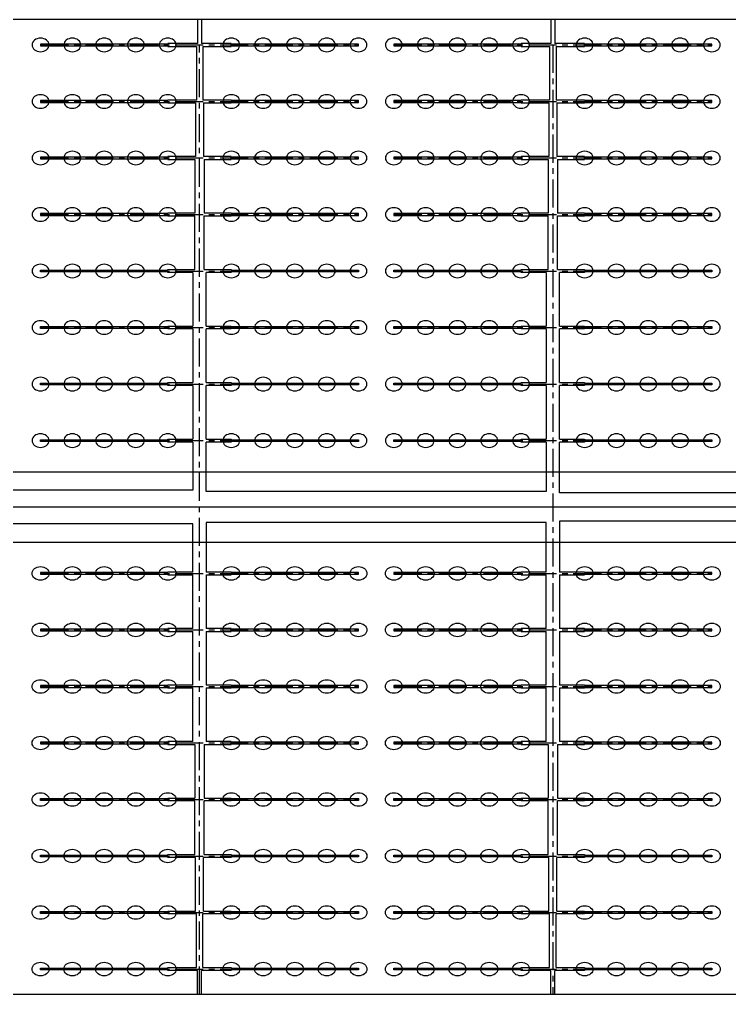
# Model space of a CAD drawing. Header units: millimetres. Extents: x 738100 to 1284508, y 138373 to 260796.
# Drawn here: x 823938 to 831976, y 197601 to 208641 of the extents above; entities that cross this region are included whole.
import ezdxf

# ---------------------------------------------------------------- set-up
doc = ezdxf.new("R2010")
doc.units = ezdxf.units.MM
doc.linetypes.add('CENTER', pattern=[50.8, 31.75, -6.35, 6.35, -6.35])
doc.layers.add('轴线', color=6, linetype='CENTER')

msp = doc.modelspace()

# ---------------------------------------------------------------- linework, layer by layer
at = {"lineweight": -3, "ltscale": 100}
for p, q in [((843900.494, 208641.464), (779900.494, 208641.464)), ((843900.494, 197601.464), (779900.494, 197601.464))]:
    msp.add_line(p, q, dxfattribs=at)
at = {"ltscale": 10}
for p, q in [((825952.494, 208641.464), (825952.494, 208369.464)), ((826000.494, 208641.464), (826000.494, 208369.464)), ((829952.494, 208641.464), (829952.494, 208369.464)), ((830000.494, 208641.464), (830000.494, 208369.464)), ((824176.494, 208363.704), (824176.494, 208343.224)), ((825616.494, 208363.704), (824176.494, 208363.704)), ((824176.494, 208343.224), (825616.494, 208343.224)), ((825952.494, 208369.464), (825616.494, 208369.464)), ((825616.494, 208369.464), (825616.494, 208363.704)), ((825616.494, 208343.224), (825616.494, 208337.464)), ((825616.494, 208337.464), (825940.494, 208337.464)), ((825940.494, 208337.464), (825940.494, 207729.464)), ((826336.494, 208369.464), (826000.494, 208369.464)), ((826012.494, 208337.464), (826336.494, 208337.464)), ((826012.494, 208337.464), (826012.494, 207729.464)), ((826336.494, 208363.704), (826336.494, 208369.464)), ((827776.494, 208363.704), (826336.494, 208363.704)), ((826336.494, 208337.464), (826336.494, 208343.224)), ((826336.494, 208343.224), (827776.494, 208343.224)), ((827776.494, 208343.224), (827776.494, 208363.704)), ((828176.494, 208363.704), (828176.494, 208343.224)), ((829616.494, 208363.704), (828176.494, 208363.704)), ((828176.494, 208343.224), (829616.494, 208343.224)), ((829952.494, 208369.464), (829616.494, 208369.464)), ((829616.494, 208369.464), (829616.494, 208363.704)), ((829616.494, 208343.224), (829616.494, 208337.464)), ((829616.494, 208337.464), (829940.494, 208337.464)), ((829940.494, 208337.464), (829940.494, 207729.464)), ((830336.494, 208369.464), (830000.494, 208369.464)), ((830012.494, 208337.464), (830336.494, 208337.464)), ((830012.494, 208337.464), (830012.494, 207729.464)), ((830336.494, 208363.704), (830336.494, 208369.464)), ((831776.494, 208363.704), (830336.494, 208363.704)), ((830336.494, 208337.464), (830336.494, 208343.224)), ((830336.494, 208343.224), (831776.494, 208343.224)), ((831776.494, 208343.224), (831776.494, 208363.704)), ((824176.494, 207723.704), (824176.494, 207703.224)), ((825616.494, 207723.704), (824176.494, 207723.704)), ((824176.494, 207703.224), (825616.494, 207703.224)), ((825940.494, 207729.464), (825616.494, 207729.464)), ((825616.494, 207729.464), (825616.494, 207723.704)), ((825616.494, 207703.224), (825616.494, 207697.464)), ((825616.494, 207697.464), (825932.494, 207697.464)), ((825932.494, 207697.464), (825932.494, 207089.464)), ((826336.494, 207729.464), (826012.494, 207729.464)), ((826020.494, 207697.464), (826336.494, 207697.464)), ((826020.494, 207697.464), (826020.494, 207089.464)), ((826336.494, 207723.704), (826336.494, 207729.464)), ((827776.494, 207723.704), (826336.494, 207723.704)), ((826336.494, 207697.464), (826336.494, 207703.224)), ((826336.494, 207703.224), (827776.494, 207703.224)), ((827776.494, 207703.224), (827776.494, 207723.704)), ((828176.494, 207723.704), (828176.494, 207703.224)), ((829616.494, 207723.704), (828176.494, 207723.704)), ((828176.494, 207703.224), (829616.494, 207703.224)), ((829940.494, 207729.464), (829616.494, 207729.464)), ((829616.494, 207729.464), (829616.494, 207723.704)), ((829616.494, 207703.224), (829616.494, 207697.464)), ((829616.494, 207697.464), (829932.494, 207697.464)), ((829932.494, 207697.464), (829932.494, 207089.464)), ((830336.494, 207729.464), (830012.494, 207729.464)), ((830020.494, 207697.464), (830336.494, 207697.464)), ((830020.494, 207697.464), (830020.494, 207089.464)), ((830336.494, 207723.704), (830336.494, 207729.464)), ((831776.494, 207723.704), (830336.494, 207723.704)), ((830336.494, 207697.464), (830336.494, 207703.224)), ((830336.494, 207703.224), (831776.494, 207703.224)), ((831776.494, 207703.224), (831776.494, 207723.704)), ((824176.494, 207083.704), (824176.494, 207063.224)), ((825616.494, 207083.704), (824176.494, 207083.704)), ((824176.494, 207063.224), (825616.494, 207063.224)), ((825932.494, 207089.464), (825616.494, 207089.464)), ((825616.494, 207089.464), (825616.494, 207083.704)), ((825616.494, 207063.224), (825616.494, 207057.464)), ((825616.494, 207057.464), (825924.494, 207057.464)), ((825924.494, 207057.464), (825924.494, 206449.464)), ((826336.494, 207089.464), (826020.494, 207089.464)), ((826028.494, 207057.464), (826336.494, 207057.464)), ((826028.494, 207057.464), (826028.494, 206449.464)), ((826336.494, 207083.704), (826336.494, 207089.464)), ((827776.494, 207083.704), (826336.494, 207083.704)), ((826336.494, 207057.464), (826336.494, 207063.224)), ((826336.494, 207063.224), (827776.494, 207063.224)), ((827776.494, 207063.224), (827776.494, 207083.704)), ((828176.494, 207083.704), (828176.494, 207063.224)), ((829616.494, 207083.704), (828176.494, 207083.704)), ((828176.494, 207063.224), (829616.494, 207063.224)), ((829932.494, 207089.464), (829616.494, 207089.464)), ((829616.494, 207089.464), (829616.494, 207083.704)), ((829616.494, 207063.224), (829616.494, 207057.464)), ((829616.494, 207057.464), (829924.494, 207057.464)), ((829924.494, 207057.464), (829924.494, 206449.464)), ((830336.494, 207089.464), (830020.494, 207089.464)), ((830028.494, 207057.464), (830336.494, 207057.464)), ((830028.494, 207057.464), (830028.494, 206449.464)), ((830336.494, 207083.704), (830336.494, 207089.464)), ((831776.494, 207083.704), (830336.494, 207083.704)), ((830336.494, 207057.464), (830336.494, 207063.224)), ((830336.494, 207063.224), (831776.494, 207063.224)), ((831776.494, 207063.224), (831776.494, 207083.704)), ((825924.494, 206449.464), (825616.494, 206449.464)), ((825616.494, 206449.464), (825616.494, 206443.704)), ((826336.494, 206449.464), (826028.494, 206449.464)), ((826336.494, 206443.704), (826336.494, 206449.464)), ((829924.494, 206449.464), (829616.494, 206449.464)), ((829616.494, 206449.464), (829616.494, 206443.704)), ((830336.494, 206449.464), (830028.494, 206449.464)), ((830336.494, 206443.704), (830336.494, 206449.464)), ((824176.494, 206443.704), (824176.494, 206423.224)), ((825616.494, 206443.704), (824176.494, 206443.704)), ((824176.494, 206423.224), (825616.494, 206423.224)), ((825616.494, 206423.224), (825616.494, 206417.464)), ((825616.494, 206417.464), (825924.494, 206417.464)), ((825924.494, 205809.464), (825924.494, 206417.464)), ((826028.494, 206417.464), (826336.494, 206417.464)), ((826028.494, 205809.464), (826028.494, 206417.464)), ((827776.494, 206443.704), (826336.494, 206443.704)), ((826336.494, 206417.464), (826336.494, 206423.224)), ((826336.494, 206423.224), (827776.494, 206423.224)), ((827776.494, 206423.224), (827776.494, 206443.704)), ((828176.494, 206443.704), (828176.494, 206423.224)), ((829616.494, 206443.704), (828176.494, 206443.704)), ((828176.494, 206423.224), (829616.494, 206423.224)), ((829616.494, 206423.224), (829616.494, 206417.464)), ((829616.494, 206417.464), (829924.494, 206417.464)), ((829924.494, 205809.464), (829924.494, 206417.464)), ((830028.494, 206417.464), (830336.494, 206417.464)), ((830028.494, 205809.464), (830028.494, 206417.464)), ((831776.494, 206443.704), (830336.494, 206443.704)), ((830336.494, 206417.464), (830336.494, 206423.224)), ((830336.494, 206423.224), (831776.494, 206423.224)), ((831776.494, 206423.224), (831776.494, 206443.704)), ((824176.494, 205783.224), (824176.494, 205803.704)), ((824176.494, 205803.704), (825616.494, 205803.704)), ((825616.494, 205803.704), (825616.494, 205809.464)), ((825616.494, 205809.464), (825924.494, 205809.464)), ((826028.494, 205809.464), (826336.494, 205809.464)), ((826336.494, 205809.464), (826336.494, 205803.704)), ((826336.494, 205803.704), (827776.494, 205803.704)), ((827776.494, 205803.704), (827776.494, 205783.224)), ((828176.494, 205783.224), (828176.494, 205803.704)), ((828176.494, 205803.704), (829616.494, 205803.704)), ((829616.494, 205803.704), (829616.494, 205809.464)), ((829616.494, 205809.464), (829924.494, 205809.464)), ((830028.494, 205809.464), (830336.494, 205809.464)), ((830336.494, 205809.464), (830336.494, 205803.704)), ((830336.494, 205803.704), (831776.494, 205803.704)), ((831776.494, 205803.704), (831776.494, 205783.224)), ((825616.494, 205783.224), (824176.494, 205783.224)), ((825616.494, 205777.464), (825616.494, 205783.224)), ((825900.494, 205777.464), (825616.494, 205777.464)), ((825900.494, 205777.464), (825900.494, 205169.464)), ((826336.494, 205777.464), (826052.494, 205777.464)), ((826052.494, 205169.464), (826052.494, 205777.464)), ((827776.494, 205783.224), (826336.494, 205783.224)), ((826336.494, 205783.224), (826336.494, 205777.464)), ((829616.494, 205783.224), (828176.494, 205783.224)), ((829616.494, 205777.464), (829616.494, 205783.224)), ((829900.494, 205777.464), (829616.494, 205777.464)), ((829900.494, 205777.464), (829900.494, 205169.464)), ((830336.494, 205777.464), (830052.494, 205777.464)), ((830052.494, 205169.464), (830052.494, 205777.464)), ((831776.494, 205783.224), (830336.494, 205783.224)), ((830336.494, 205783.224), (830336.494, 205777.464)), ((824176.494, 205143.224), (824176.494, 205163.704)), ((824176.494, 205163.704), (825616.494, 205163.704)), ((825616.494, 205143.224), (824176.494, 205143.224)), ((825616.494, 205163.704), (825616.494, 205169.464)), ((825616.494, 205169.464), (825900.494, 205169.464)), ((825616.494, 205137.464), (825616.494, 205143.224)), ((825900.494, 205137.464), (825616.494, 205137.464)), ((825900.494, 205137.464), (825900.494, 204529.464)), ((826052.494, 205169.464), (826336.494, 205169.464)), ((826336.494, 205137.464), (826052.494, 205137.464)), ((826052.494, 204529.464), (826052.494, 205137.464)), ((826336.494, 205169.464), (826336.494, 205163.704)), ((826336.494, 205163.704), (827776.494, 205163.704)), ((827776.494, 205143.224), (826336.494, 205143.224)), ((826336.494, 205143.224), (826336.494, 205137.464)), ((827776.494, 205163.704), (827776.494, 205143.224)), ((828176.494, 205143.224), (828176.494, 205163.704)), ((828176.494, 205163.704), (829616.494, 205163.704)), ((829616.494, 205143.224), (828176.494, 205143.224)), ((829616.494, 205163.704), (829616.494, 205169.464)), ((829616.494, 205169.464), (829900.494, 205169.464)), ((829616.494, 205137.464), (829616.494, 205143.224)), ((829900.494, 205137.464), (829616.494, 205137.464)), ((829900.494, 205137.464), (829900.494, 204529.464)), ((830052.494, 205169.464), (830336.494, 205169.464)), ((830336.494, 205137.464), (830052.494, 205137.464)), ((830052.494, 204529.464), (830052.494, 205137.464)), ((830336.494, 205169.464), (830336.494, 205163.704)), ((830336.494, 205163.704), (831776.494, 205163.704)), ((831776.494, 205143.224), (830336.494, 205143.224)), ((830336.494, 205143.224), (830336.494, 205137.464)), ((831776.494, 205163.704), (831776.494, 205143.224)), ((824176.494, 204503.224), (824176.494, 204523.704)), ((824176.494, 204523.704), (825616.494, 204523.704)), ((825616.494, 204503.224), (824176.494, 204503.224)), ((825616.494, 204523.704), (825616.494, 204529.464)), ((825616.494, 204529.464), (825900.494, 204529.464)), ((825616.494, 204497.464), (825616.494, 204503.224)), ((825900.494, 204497.464), (825616.494, 204497.464)), ((825900.494, 204497.464), (825900.494, 203889.464)), ((826052.494, 204529.464), (826336.494, 204529.464)), ((826336.494, 204497.464), (826052.494, 204497.464)), ((826052.494, 203889.464), (826052.494, 204497.464)), ((826336.494, 204529.464), (826336.494, 204523.704)), ((826336.494, 204523.704), (827776.494, 204523.704)), ((827776.494, 204503.224), (826336.494, 204503.224)), ((826336.494, 204503.224), (826336.494, 204497.464)), ((827776.494, 204523.704), (827776.494, 204503.224)), ((828176.494, 204503.224), (828176.494, 204523.704)), ((828176.494, 204523.704), (829616.494, 204523.704)), ((829616.494, 204503.224), (828176.494, 204503.224)), ((829616.494, 204523.704), (829616.494, 204529.464)), ((829616.494, 204529.464), (829900.494, 204529.464)), ((829616.494, 204497.464), (829616.494, 204503.224)), ((829900.494, 204497.464), (829616.494, 204497.464)), ((829900.494, 204497.464), (829900.494, 203889.464)), ((830052.494, 204529.464), (830336.494, 204529.464)), ((830336.494, 204497.464), (830052.494, 204497.464)), ((830052.494, 203889.464), (830052.494, 204497.464)), ((830336.494, 204529.464), (830336.494, 204523.704)), ((830336.494, 204523.704), (831776.494, 204523.704)), ((831776.494, 204503.224), (830336.494, 204503.224)), ((830336.494, 204503.224), (830336.494, 204497.464)), ((831776.494, 204523.704), (831776.494, 204503.224)), ((824176.494, 203863.224), (824176.494, 203883.704)), ((824176.494, 203883.704), (825616.494, 203883.704)), ((825616.494, 203863.224), (824176.494, 203863.224)), ((825616.494, 203883.704), (825616.494, 203889.464)), ((825616.494, 203889.464), (825900.494, 203889.464)), ((825616.494, 203857.464), (825616.494, 203863.224)), ((825900.494, 203857.464), (825616.494, 203857.464)), ((825900.494, 203857.464), (825900.494, 203313.464)), ((826052.494, 203889.464), (826336.494, 203889.464)), ((826336.494, 203857.464), (826052.494, 203857.464)), ((826052.494, 203297.464), (826052.494, 203857.464)), ((826336.494, 203889.464), (826336.494, 203883.704)), ((826336.494, 203883.704), (827776.494, 203883.704)), ((827776.494, 203863.224), (826336.494, 203863.224)), ((826336.494, 203863.224), (826336.494, 203857.464)), ((827776.494, 203883.704), (827776.494, 203863.224)), ((828176.494, 203863.224), (828176.494, 203883.704)), ((828176.494, 203883.704), (829616.494, 203883.704)), ((829616.494, 203863.224), (828176.494, 203863.224)), ((829616.494, 203883.704), (829616.494, 203889.464)), ((829616.494, 203889.464), (829900.494, 203889.464)), ((829616.494, 203857.464), (829616.494, 203863.224)), ((829900.494, 203857.464), (829616.494, 203857.464)), ((829900.494, 203857.464), (829900.494, 203297.464)), ((830052.494, 203889.464), (830336.494, 203889.464)), ((830336.494, 203857.464), (830052.494, 203857.464)), ((830052.494, 203281.464), (830052.494, 203857.464)), ((830336.494, 203889.464), (830336.494, 203883.704)), ((830336.494, 203883.704), (831776.494, 203883.704)), ((831776.494, 203863.224), (830336.494, 203863.224)), ((830336.494, 203863.224), (830336.494, 203857.464)), ((831776.494, 203883.704), (831776.494, 203863.224)), ((779900.494, 203521.464), (843900.494, 203521.464)), ((825900.494, 203313.464), (821976.494, 203313.464)), ((829900.494, 203297.464), (826052.494, 203297.464)), ((833900.494, 203281.464), (830052.494, 203281.464)), ((825900.494, 202929.464), (821976.494, 202929.464)), ((825900.494, 202385.464), (825900.494, 202929.464)), ((826052.494, 202945.464), (826052.494, 202385.464)), ((829900.494, 202945.464), (826052.494, 202945.464)), ((829900.494, 202385.464), (829900.494, 202945.464)), ((830052.494, 202961.464), (830052.494, 202385.464)), ((833900.494, 202961.464), (830052.494, 202961.464)), ((779900.494, 202721.464), (843900.494, 202721.464)), ((824176.494, 202379.704), (824176.494, 202359.224)), ((825616.494, 202379.704), (824176.494, 202379.704)), ((825900.494, 202385.464), (825616.494, 202385.464)), ((825616.494, 202385.464), (825616.494, 202379.704)), ((826336.494, 202385.464), (826052.494, 202385.464)), ((826336.494, 202379.704), (826336.494, 202385.464)), ((827776.494, 202379.704), (826336.494, 202379.704)), ((827776.494, 202359.224), (827776.494, 202379.704)), ((828176.494, 202379.704), (828176.494, 202359.224)), ((829616.494, 202379.704), (828176.494, 202379.704)), ((829900.494, 202385.464), (829616.494, 202385.464)), ((829616.494, 202385.464), (829616.494, 202379.704)), ((830336.494, 202385.464), (830052.494, 202385.464)), ((830336.494, 202379.704), (830336.494, 202385.464)), ((831776.494, 202379.704), (830336.494, 202379.704)), ((831776.494, 202359.224), (831776.494, 202379.704)), ((824176.494, 202359.224), (825616.494, 202359.224)), ((825616.494, 202359.224), (825616.494, 202353.464)), ((825616.494, 202353.464), (825900.494, 202353.464)), ((825900.494, 201745.464), (825900.494, 202353.464)), ((826052.494, 202353.464), (826336.494, 202353.464)), ((826052.494, 202353.464), (826052.494, 201745.464)), ((826336.494, 202353.464), (826336.494, 202359.224)), ((826336.494, 202359.224), (827776.494, 202359.224)), ((828176.494, 202359.224), (829616.494, 202359.224)), ((829616.494, 202359.224), (829616.494, 202353.464)), ((829616.494, 202353.464), (829900.494, 202353.464)), ((829900.494, 201745.464), (829900.494, 202353.464)), ((830052.494, 202353.464), (830336.494, 202353.464)), ((830052.494, 202353.464), (830052.494, 201745.464)), ((830336.494, 202353.464), (830336.494, 202359.224)), ((830336.494, 202359.224), (831776.494, 202359.224)), ((824176.494, 201739.704), (824176.494, 201719.224)), ((825616.494, 201739.704), (824176.494, 201739.704)), ((824176.494, 201719.224), (825616.494, 201719.224)), ((825900.494, 201745.464), (825616.494, 201745.464)), ((825616.494, 201745.464), (825616.494, 201739.704)), ((825616.494, 201719.224), (825616.494, 201713.464)), ((825616.494, 201713.464), (825900.494, 201713.464)), ((825900.494, 201105.464), (825900.494, 201713.464)), ((826336.494, 201745.464), (826052.494, 201745.464)), ((826052.494, 201713.464), (826336.494, 201713.464)), ((826052.494, 201713.464), (826052.494, 201105.464)), ((826336.494, 201739.704), (826336.494, 201745.464)), ((827776.494, 201739.704), (826336.494, 201739.704)), ((826336.494, 201713.464), (826336.494, 201719.224)), ((826336.494, 201719.224), (827776.494, 201719.224)), ((827776.494, 201719.224), (827776.494, 201739.704)), ((828176.494, 201739.704), (828176.494, 201719.224)), ((829616.494, 201739.704), (828176.494, 201739.704)), ((828176.494, 201719.224), (829616.494, 201719.224)), ((829900.494, 201745.464), (829616.494, 201745.464)), ((829616.494, 201745.464), (829616.494, 201739.704)), ((829616.494, 201719.224), (829616.494, 201713.464)), ((829616.494, 201713.464), (829900.494, 201713.464)), ((829900.494, 201105.464), (829900.494, 201713.464)), ((830336.494, 201745.464), (830052.494, 201745.464)), ((830052.494, 201713.464), (830336.494, 201713.464)), ((830052.494, 201713.464), (830052.494, 201105.464)), ((830336.494, 201739.704), (830336.494, 201745.464)), ((831776.494, 201739.704), (830336.494, 201739.704)), ((830336.494, 201713.464), (830336.494, 201719.224)), ((830336.494, 201719.224), (831776.494, 201719.224)), ((831776.494, 201719.224), (831776.494, 201739.704)), ((824176.494, 201099.704), (824176.494, 201079.224)), ((825616.494, 201099.704), (824176.494, 201099.704)), ((824176.494, 201079.224), (825616.494, 201079.224)), ((825900.494, 201105.464), (825616.494, 201105.464)), ((825616.494, 201105.464), (825616.494, 201099.704)), ((825616.494, 201079.224), (825616.494, 201073.464)), ((825616.494, 201073.464), (825900.494, 201073.464)), ((825900.494, 200465.464), (825900.494, 201073.464)), ((826336.494, 201105.464), (826052.494, 201105.464)), ((826052.494, 201073.464), (826336.494, 201073.464)), ((826052.494, 201073.464), (826052.494, 200465.464)), ((826336.494, 201099.704), (826336.494, 201105.464)), ((827776.494, 201099.704), (826336.494, 201099.704)), ((826336.494, 201073.464), (826336.494, 201079.224)), ((826336.494, 201079.224), (827776.494, 201079.224)), ((827776.494, 201079.224), (827776.494, 201099.704)), ((828176.494, 201099.704), (828176.494, 201079.224)), ((829616.494, 201099.704), (828176.494, 201099.704)), ((828176.494, 201079.224), (829616.494, 201079.224)), ((829900.494, 201105.464), (829616.494, 201105.464)), ((829616.494, 201105.464), (829616.494, 201099.704)), ((829616.494, 201079.224), (829616.494, 201073.464)), ((829616.494, 201073.464), (829900.494, 201073.464)), ((829900.494, 200465.464), (829900.494, 201073.464)), ((830336.494, 201105.464), (830052.494, 201105.464)), ((830052.494, 201073.464), (830336.494, 201073.464)), ((830052.494, 201073.464), (830052.494, 200465.464)), ((830336.494, 201099.704), (830336.494, 201105.464)), ((831776.494, 201099.704), (830336.494, 201099.704)), ((830336.494, 201073.464), (830336.494, 201079.224)), ((830336.494, 201079.224), (831776.494, 201079.224)), ((831776.494, 201079.224), (831776.494, 201099.704)), ((824176.494, 200459.704), (824176.494, 200439.224)), ((825616.494, 200459.704), (824176.494, 200459.704)), ((824176.494, 200439.224), (825616.494, 200439.224)), ((825900.494, 200465.464), (825616.494, 200465.464)), ((825616.494, 200465.464), (825616.494, 200459.704)), ((825616.494, 200439.224), (825616.494, 200433.464)), ((825616.494, 200433.464), (825924.494, 200433.464)), ((825924.494, 200433.464), (825924.494, 199825.464)), ((826028.494, 200433.464), (826336.494, 200433.464)), ((826028.494, 200433.464), (826028.494, 199825.464)), ((826336.494, 200465.464), (826052.494, 200465.464)), ((826336.494, 200459.704), (826336.494, 200465.464)), ((827776.494, 200459.704), (826336.494, 200459.704)), ((826336.494, 200433.464), (826336.494, 200439.224)), ((826336.494, 200439.224), (827776.494, 200439.224)), ((827776.494, 200439.224), (827776.494, 200459.704)), ((828176.494, 200459.704), (828176.494, 200439.224)), ((829616.494, 200459.704), (828176.494, 200459.704)), ((828176.494, 200439.224), (829616.494, 200439.224)), ((829900.494, 200465.464), (829616.494, 200465.464)), ((829616.494, 200465.464), (829616.494, 200459.704)), ((829616.494, 200439.224), (829616.494, 200433.464)), ((829616.494, 200433.464), (829924.494, 200433.464)), ((829924.494, 200433.464), (829924.494, 199825.464)), ((830028.494, 200433.464), (830336.494, 200433.464)), ((830028.494, 200433.464), (830028.494, 199825.464)), ((830336.494, 200465.464), (830052.494, 200465.464)), ((830336.494, 200459.704), (830336.494, 200465.464)), ((831776.494, 200459.704), (830336.494, 200459.704)), ((830336.494, 200433.464), (830336.494, 200439.224)), ((830336.494, 200439.224), (831776.494, 200439.224)), ((831776.494, 200439.224), (831776.494, 200459.704)), ((825616.494, 199819.704), (825616.494, 199825.464)), ((825616.494, 199825.464), (825924.494, 199825.464)), ((826028.494, 199825.464), (826336.494, 199825.464)), ((826336.494, 199825.464), (826336.494, 199819.704)), ((829616.494, 199819.704), (829616.494, 199825.464)), ((829616.494, 199825.464), (829924.494, 199825.464)), ((830028.494, 199825.464), (830336.494, 199825.464)), ((830336.494, 199825.464), (830336.494, 199819.704)), ((824176.494, 199799.224), (824176.494, 199819.704)), ((824176.494, 199819.704), (825616.494, 199819.704)), ((825616.494, 199799.224), (824176.494, 199799.224)), ((825616.494, 199793.464), (825616.494, 199799.224)), ((825924.494, 199793.464), (825616.494, 199793.464)), ((825924.494, 199185.464), (825924.494, 199793.464)), ((826336.494, 199793.464), (826028.494, 199793.464)), ((826028.494, 199185.464), (826028.494, 199793.464)), ((826336.494, 199819.704), (827776.494, 199819.704)), ((827776.494, 199799.224), (826336.494, 199799.224)), ((826336.494, 199799.224), (826336.494, 199793.464)), ((827776.494, 199819.704), (827776.494, 199799.224)), ((828176.494, 199799.224), (828176.494, 199819.704)), ((828176.494, 199819.704), (829616.494, 199819.704)), ((829616.494, 199799.224), (828176.494, 199799.224)), ((829616.494, 199793.464), (829616.494, 199799.224)), ((829924.494, 199793.464), (829616.494, 199793.464)), ((829924.494, 199185.464), (829924.494, 199793.464)), ((830336.494, 199793.464), (830028.494, 199793.464)), ((830028.494, 199185.464), (830028.494, 199793.464)), ((830336.494, 199819.704), (831776.494, 199819.704)), ((831776.494, 199799.224), (830336.494, 199799.224)), ((830336.494, 199799.224), (830336.494, 199793.464)), ((831776.494, 199819.704), (831776.494, 199799.224)), ((824176.494, 199159.224), (824176.494, 199179.704)), ((824176.494, 199179.704), (825616.494, 199179.704)), ((825616.494, 199179.704), (825616.494, 199185.464)), ((825616.494, 199185.464), (825924.494, 199185.464)), ((826028.494, 199185.464), (826336.494, 199185.464)), ((826336.494, 199185.464), (826336.494, 199179.704)), ((826336.494, 199179.704), (827776.494, 199179.704)), ((827776.494, 199179.704), (827776.494, 199159.224)), ((828176.494, 199159.224), (828176.494, 199179.704)), ((828176.494, 199179.704), (829616.494, 199179.704)), ((829616.494, 199179.704), (829616.494, 199185.464)), ((829616.494, 199185.464), (829924.494, 199185.464)), ((830028.494, 199185.464), (830336.494, 199185.464)), ((830336.494, 199185.464), (830336.494, 199179.704)), ((830336.494, 199179.704), (831776.494, 199179.704)), ((831776.494, 199179.704), (831776.494, 199159.224)), ((825616.494, 199159.224), (824176.494, 199159.224)), ((825616.494, 199153.464), (825616.494, 199159.224)), ((825932.494, 199153.464), (825616.494, 199153.464)), ((825932.494, 198545.464), (825932.494, 199153.464)), ((826336.494, 199153.464), (826020.494, 199153.464)), ((826020.494, 198545.464), (826020.494, 199153.464)), ((827776.494, 199159.224), (826336.494, 199159.224)), ((826336.494, 199159.224), (826336.494, 199153.464)), ((829616.494, 199159.224), (828176.494, 199159.224)), ((829616.494, 199153.464), (829616.494, 199159.224)), ((829932.494, 199153.464), (829616.494, 199153.464)), ((829932.494, 198545.464), (829932.494, 199153.464)), ((830336.494, 199153.464), (830020.494, 199153.464)), ((830020.494, 198545.464), (830020.494, 199153.464)), ((831776.494, 199159.224), (830336.494, 199159.224)), ((830336.494, 199159.224), (830336.494, 199153.464)), ((824176.494, 198519.224), (824176.494, 198539.704)), ((824176.494, 198539.704), (825616.494, 198539.704)), ((825616.494, 198519.224), (824176.494, 198519.224)), ((825616.494, 198539.704), (825616.494, 198545.464)), ((825616.494, 198545.464), (825932.494, 198545.464)), ((825616.494, 198513.464), (825616.494, 198519.224)), ((825940.494, 198513.464), (825616.494, 198513.464)), ((825940.494, 197905.464), (825940.494, 198513.464)), ((826336.494, 198513.464), (826012.494, 198513.464)), ((826012.494, 197905.464), (826012.494, 198513.464)), ((826020.494, 198545.464), (826336.494, 198545.464)), ((826336.494, 198545.464), (826336.494, 198539.704)), ((826336.494, 198539.704), (827776.494, 198539.704)), ((827776.494, 198519.224), (826336.494, 198519.224)), ((826336.494, 198519.224), (826336.494, 198513.464)), ((827776.494, 198539.704), (827776.494, 198519.224)), ((828176.494, 198519.224), (828176.494, 198539.704)), ((828176.494, 198539.704), (829616.494, 198539.704)), ((829616.494, 198519.224), (828176.494, 198519.224)), ((829616.494, 198539.704), (829616.494, 198545.464)), ((829616.494, 198545.464), (829932.494, 198545.464)), ((829616.494, 198513.464), (829616.494, 198519.224)), ((829940.494, 198513.464), (829616.494, 198513.464)), ((829940.494, 197905.464), (829940.494, 198513.464)), ((830336.494, 198513.464), (830012.494, 198513.464)), ((830012.494, 197905.464), (830012.494, 198513.464)), ((830020.494, 198545.464), (830336.494, 198545.464)), ((830336.494, 198545.464), (830336.494, 198539.704)), ((830336.494, 198539.704), (831776.494, 198539.704)), ((831776.494, 198519.224), (830336.494, 198519.224)), ((830336.494, 198519.224), (830336.494, 198513.464)), ((831776.494, 198539.704), (831776.494, 198519.224)), ((824176.494, 197879.224), (824176.494, 197899.704)), ((824176.494, 197899.704), (825616.494, 197899.704)), ((825616.494, 197879.224), (824176.494, 197879.224)), ((825616.494, 197899.704), (825616.494, 197905.464)), ((825616.494, 197905.464), (825940.494, 197905.464)), ((825616.494, 197873.464), (825616.494, 197879.224)), ((825952.494, 197873.464), (825616.494, 197873.464)), ((825952.494, 197601.464), (825952.494, 197873.464)), ((826000.494, 197601.464), (826000.494, 197873.464)), ((826336.494, 197873.464), (826000.494, 197873.464)), ((826012.494, 197905.464), (826336.494, 197905.464)), ((826336.494, 197905.464), (826336.494, 197899.704)), ((826336.494, 197899.704), (827776.494, 197899.704)), ((827776.494, 197879.224), (826336.494, 197879.224)), ((826336.494, 197879.224), (826336.494, 197873.464)), ((827776.494, 197899.704), (827776.494, 197879.224)), ((828176.494, 197879.224), (828176.494, 197899.704)), ((828176.494, 197899.704), (829616.494, 197899.704)), ((829616.494, 197879.224), (828176.494, 197879.224)), ((829616.494, 197899.704), (829616.494, 197905.464)), ((829616.494, 197905.464), (829940.494, 197905.464)), ((829616.494, 197873.464), (829616.494, 197879.224)), ((829952.494, 197873.464), (829616.494, 197873.464)), ((829952.494, 197601.464), (829952.494, 197873.464)), ((830000.494, 197601.464), (830000.494, 197873.464)), ((830336.494, 197873.464), (830000.494, 197873.464)), ((830012.494, 197905.464), (830336.494, 197905.464)), ((830336.494, 197905.464), (830336.494, 197899.704)), ((830336.494, 197899.704), (831776.494, 197899.704)), ((831776.494, 197879.224), (830336.494, 197879.224)), ((830336.494, 197879.224), (830336.494, 197873.464)), ((831776.494, 197899.704), (831776.494, 197879.224))]:
    msp.add_line(p, q, dxfattribs=at)
at = {"ltscale": 10, "extrusion": (0, 0, -1)}
for centre in [(824176.494, 208353.464), (824536.494, 208353.464), (824896.494, 208353.464), (825256.494, 208353.464), (824176.494, 207713.464), (824536.494, 207713.464), (824896.494, 207713.464), (825256.494, 207713.464), (824176.494, 207073.464), (824536.494, 207073.464), (824896.494, 207073.464), (825256.494, 207073.464), (825616.494, 207073.464), (826336.494, 207073.464), (826696.494, 207073.464), (827056.494, 207073.464), (824176.494, 206433.464), (824536.494, 206433.464), (824896.494, 206433.464), (825256.494, 206433.464), (825616.494, 206433.464), (826336.494, 206433.464), (826696.494, 206433.464), (827056.494, 206433.464), (824176.494, 205153.464), (824536.494, 205153.464), (824896.494, 205153.464), (825256.494, 205153.464), (825616.494, 205153.464), (824176.494, 204513.464), (824536.494, 204513.464), (824896.494, 204513.464), (825256.494, 204513.464), (825616.494, 204513.464), (824176.494, 203873.464), (824536.494, 203873.464), (824896.494, 203873.464), (825256.494, 203873.464), (825616.494, 203873.464)]:
    msp.add_ellipse(centre, major_axis=(96, 0), ratio=0.8, dxfattribs=at)
for centre in [(825616.494, 208353.464), (826336.494, 208353.464), (826696.494, 208353.464), (827056.494, 208353.464), (827416.494, 208353.464), (827776.494, 208353.464), (828176.494, 208353.464), (828536.494, 208353.464), (828896.494, 208353.464), (829256.494, 208353.464), (829616.494, 208353.464), (830336.494, 208353.464), (830696.494, 208353.464), (831056.494, 208353.464), (831416.494, 208353.464), (831776.494, 208353.464), (825616.494, 207713.464), (826336.494, 207713.464), (826696.494, 207713.464), (827056.494, 207713.464), (827416.494, 207713.464), (827776.494, 207713.464), (828176.494, 207713.464), (828536.494, 207713.464), (828896.494, 207713.464), (829256.494, 207713.464), (829616.494, 207713.464), (830336.494, 207713.464), (830696.494, 207713.464), (831056.494, 207713.464), (831416.494, 207713.464), (831776.494, 207713.464), (827416.494, 207073.464), (827776.494, 207073.464), (828176.494, 207073.464), (828536.494, 207073.464), (828896.494, 207073.464), (829256.494, 207073.464), (829616.494, 207073.464), (830336.494, 207073.464), (830696.494, 207073.464), (831056.494, 207073.464), (831416.494, 207073.464), (831776.494, 207073.464), (827416.494, 206433.464), (827776.494, 206433.464), (828176.494, 206433.464), (828536.494, 206433.464), (828896.494, 206433.464), (829256.494, 206433.464), (829616.494, 206433.464), (830336.494, 206433.464), (830696.494, 206433.464), (831056.494, 206433.464), (831416.494, 206433.464), (831776.494, 206433.464), (824176.494, 205793.464), (824536.494, 205793.464), (824896.494, 205793.464), (825256.494, 205793.464), (825616.494, 205793.464), (826336.494, 205793.464), (826696.494, 205793.464), (827056.494, 205793.464), (827416.494, 205793.464), (827776.494, 205793.464), (828176.494, 205793.464), (828536.494, 205793.464), (828896.494, 205793.464), (829256.494, 205793.464), (829616.494, 205793.464), (830336.494, 205793.464), (830696.494, 205793.464), (831056.494, 205793.464), (831416.494, 205793.464), (831776.494, 205793.464), (826336.494, 205153.464), (826696.494, 205153.464), (827056.494, 205153.464), (827416.494, 205153.464), (827776.494, 205153.464), (828176.494, 205153.464), (828536.494, 205153.464), (828896.494, 205153.464), (829256.494, 205153.464), (829616.494, 205153.464), (830336.494, 205153.464), (830696.494, 205153.464), (831056.494, 205153.464), (831416.494, 205153.464), (831776.494, 205153.464), (826336.494, 204513.464), (826696.494, 204513.464), (827056.494, 204513.464), (827416.494, 204513.464), (827776.494, 204513.464), (828176.494, 204513.464), (828536.494, 204513.464), (828896.494, 204513.464), (829256.494, 204513.464), (829616.494, 204513.464), (830336.494, 204513.464), (830696.494, 204513.464), (831056.494, 204513.464), (831416.494, 204513.464), (831776.494, 204513.464), (826336.494, 203873.464), (826696.494, 203873.464), (827056.494, 203873.464), (827416.494, 203873.464), (827776.494, 203873.464), (828176.494, 203873.464), (828536.494, 203873.464), (828896.494, 203873.464), (829256.494, 203873.464), (829616.494, 203873.464), (830336.494, 203873.464), (830696.494, 203873.464), (831056.494, 203873.464), (831416.494, 203873.464), (831776.494, 203873.464)]:
    msp.add_ellipse(centre, major_axis=(-96, 0), ratio=0.8, start_param=3.141592654, end_param=9.424777961, dxfattribs=at)
at = {"ltscale": 10}
for centre in [(824176.494, 202369.464), (824536.494, 202369.464), (824896.494, 202369.464), (825256.494, 202369.464), (825616.494, 202369.464), (826336.494, 202369.464), (826696.494, 202369.464), (827056.494, 202369.464), (827416.494, 202369.464), (827776.494, 202369.464), (828176.494, 202369.464), (828536.494, 202369.464), (828896.494, 202369.464), (829256.494, 202369.464), (829616.494, 202369.464), (830336.494, 202369.464), (830696.494, 202369.464), (831056.494, 202369.464), (831416.494, 202369.464), (831776.494, 202369.464), (824176.494, 201729.464), (824536.494, 201729.464), (824896.494, 201729.464), (825256.494, 201729.464), (825616.494, 201729.464), (826336.494, 201729.464), (826696.494, 201729.464), (827056.494, 201729.464), (827416.494, 201729.464), (827776.494, 201729.464), (828176.494, 201729.464), (828536.494, 201729.464), (828896.494, 201729.464), (829256.494, 201729.464), (829616.494, 201729.464), (830336.494, 201729.464), (830696.494, 201729.464), (831056.494, 201729.464), (831416.494, 201729.464), (831776.494, 201729.464), (824176.494, 201089.464), (824536.494, 201089.464), (824896.494, 201089.464), (825256.494, 201089.464), (825616.494, 201089.464), (826336.494, 201089.464), (826696.494, 201089.464), (827056.494, 201089.464), (827416.494, 201089.464), (827776.494, 201089.464), (828176.494, 201089.464), (828536.494, 201089.464), (828896.494, 201089.464), (829256.494, 201089.464), (829616.494, 201089.464), (830336.494, 201089.464), (830696.494, 201089.464), (831056.494, 201089.464), (831416.494, 201089.464), (831776.494, 201089.464), (824176.494, 200449.464), (824536.494, 200449.464), (824896.494, 200449.464), (825256.494, 200449.464), (825616.494, 200449.464), (826336.494, 200449.464), (826696.494, 200449.464), (827056.494, 200449.464), (827416.494, 200449.464), (827776.494, 200449.464), (828176.494, 200449.464), (828536.494, 200449.464), (828896.494, 200449.464), (829256.494, 200449.464), (829616.494, 200449.464), (830336.494, 200449.464), (830696.494, 200449.464), (831056.494, 200449.464), (831416.494, 200449.464), (831776.494, 200449.464), (824176.494, 199809.464), (824536.494, 199809.464), (824896.494, 199809.464), (825256.494, 199809.464), (825616.494, 199809.464), (826336.494, 199809.464), (826696.494, 199809.464), (827056.494, 199809.464), (827416.494, 199809.464), (827776.494, 199809.464), (828176.494, 199809.464), (828536.494, 199809.464), (828896.494, 199809.464), (829256.494, 199809.464), (829616.494, 199809.464), (830336.494, 199809.464), (830696.494, 199809.464), (831056.494, 199809.464), (831416.494, 199809.464), (831776.494, 199809.464), (824176.494, 199169.464), (824536.494, 199169.464), (824896.494, 199169.464), (825256.494, 199169.464), (825616.494, 199169.464), (826336.494, 199169.464), (826696.494, 199169.464), (827056.494, 199169.464), (827416.494, 199169.464), (827776.494, 199169.464), (828176.494, 199169.464), (828536.494, 199169.464), (828896.494, 199169.464), (829256.494, 199169.464), (829616.494, 199169.464), (830336.494, 199169.464), (830696.494, 199169.464), (831056.494, 199169.464), (831416.494, 199169.464), (831776.494, 199169.464), (824176.494, 198529.464), (824536.494, 198529.464), (824896.494, 198529.464), (825256.494, 198529.464), (825616.494, 198529.464), (826336.494, 198529.464), (826696.494, 198529.464), (827056.494, 198529.464), (827416.494, 198529.464), (827776.494, 198529.464), (828176.494, 198529.464), (828536.494, 198529.464), (828896.494, 198529.464), (829256.494, 198529.464), (829616.494, 198529.464), (830336.494, 198529.464), (830696.494, 198529.464), (831056.494, 198529.464), (831416.494, 198529.464), (831776.494, 198529.464), (824176.494, 197889.464), (824536.494, 197889.464), (824896.494, 197889.464), (825256.494, 197889.464), (825616.494, 197889.464), (826336.494, 197889.464), (826696.494, 197889.464), (827056.494, 197889.464), (827416.494, 197889.464), (827776.494, 197889.464), (828176.494, 197889.464), (828536.494, 197889.464), (828896.494, 197889.464), (829256.494, 197889.464), (829616.494, 197889.464), (830336.494, 197889.464), (830696.494, 197889.464), (831056.494, 197889.464), (831416.494, 197889.464), (831776.494, 197889.464)]:
    msp.add_ellipse(centre, major_axis=(96, 0), ratio=0.8, dxfattribs=at)
at = {"layer": '轴线', "ltscale": 10}
for p, q in [((824176.494, 208353.464), (827776.494, 208353.464)), ((824176.494, 208353.464), (827776.494, 208353.464)), ((825976.494, 197601.464), (825976.494, 208353.464)), ((828176.494, 208353.464), (831776.494, 208353.464)), ((828176.494, 208353.464), (831776.494, 208353.464)), ((829976.494, 208353.464), (829976.494, 197601.464)), ((824176.494, 207713.464), (827776.494, 207713.464)), ((824176.494, 207713.464), (827776.494, 207713.464)), ((828176.494, 207713.464), (831776.494, 207713.464)), ((828176.494, 207713.464), (831776.494, 207713.464)), ((824176.494, 207073.464), (827776.494, 207073.464)), ((824176.494, 207073.464), (827776.494, 207073.464)), ((828176.494, 207073.464), (831776.494, 207073.464)), ((828176.494, 207073.464), (831776.494, 207073.464)), ((824176.494, 206433.464), (827776.494, 206433.464)), ((824176.494, 206433.464), (827776.494, 206433.464)), ((828176.494, 206433.464), (831776.494, 206433.464)), ((828176.494, 206433.464), (831776.494, 206433.464)), ((824176.494, 205793.464), (827776.494, 205793.464)), ((824176.494, 205793.464), (827776.494, 205793.464)), ((828176.494, 205793.464), (831776.494, 205793.464)), ((828176.494, 205793.464), (831776.494, 205793.464)), ((824176.494, 205153.464), (827776.494, 205153.464)), ((824176.494, 205153.464), (827776.494, 205153.464)), ((828176.494, 205153.464), (831776.494, 205153.464)), ((828176.494, 205153.464), (831776.494, 205153.464)), ((824176.494, 204513.464), (827776.494, 204513.464)), ((824176.494, 204513.464), (827776.494, 204513.464)), ((828176.494, 204513.464), (831776.494, 204513.464)), ((828176.494, 204513.464), (831776.494, 204513.464)), ((824176.494, 203873.464), (827776.494, 203873.464)), ((828176.494, 203873.464), (831776.494, 203873.464)), ((846300.494, 203121.464), (776300.494, 203121.464)), ((824176.494, 202369.464), (827776.494, 202369.464)), ((828176.494, 202369.464), (831776.494, 202369.464)), ((824176.494, 201729.464), (827776.494, 201729.464)), ((824176.494, 201729.464), (827776.494, 201729.464)), ((828176.494, 201729.464), (831776.494, 201729.464)), ((828176.494, 201729.464), (831776.494, 201729.464)), ((824176.494, 201089.464), (827776.494, 201089.464)), ((824176.494, 201089.464), (827776.494, 201089.464)), ((828176.494, 201089.464), (831776.494, 201089.464)), ((828176.494, 201089.464), (831776.494, 201089.464)), ((824176.494, 200449.464), (827776.494, 200449.464)), ((824176.494, 200449.464), (827776.494, 200449.464)), ((828176.494, 200449.464), (831776.494, 200449.464)), ((828176.494, 200449.464), (831776.494, 200449.464)), ((824176.494, 199809.464), (827776.494, 199809.464)), ((824176.494, 199809.464), (827776.494, 199809.464)), ((828176.494, 199809.464), (831776.494, 199809.464)), ((828176.494, 199809.464), (831776.494, 199809.464)), ((824176.494, 199169.464), (827776.494, 199169.464)), ((824176.494, 199169.464), (827776.494, 199169.464)), ((828176.494, 199169.464), (831776.494, 199169.464)), ((828176.494, 199169.464), (831776.494, 199169.464)), ((824176.494, 198529.464), (827776.494, 198529.464)), ((824176.494, 198529.464), (827776.494, 198529.464)), ((828176.494, 198529.464), (831776.494, 198529.464)), ((828176.494, 198529.464), (831776.494, 198529.464)), ((824176.494, 197889.464), (827776.494, 197889.464)), ((824176.494, 197889.464), (827776.494, 197889.464)), ((828176.494, 197889.464), (831776.494, 197889.464)), ((828176.494, 197889.464), (831776.494, 197889.464))]:
    msp.add_line(p, q, dxfattribs=at)
at = {"layer": '轴线', "color": 0, "ltscale": 10}
msp.add_line((841976.494, 203121.464), (779900.494, 203121.464), dxfattribs=at)

doc.saveas('drawing.dxf')
